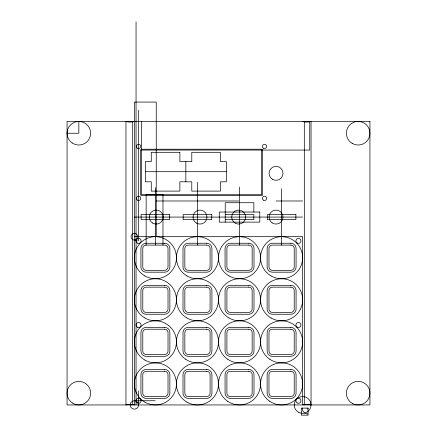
<?xml version="1.0" encoding="UTF-8"?>
<svg xmlns="http://www.w3.org/2000/svg" width="437" height="437" viewBox="0 0 437 437"><rect width="100%" height="100%" fill="white"/><g stroke="black" fill="none" stroke-linecap="round" stroke-linejoin="round"><path stroke-width="0.66" d="M67.063 133.236L78.84 133.236L78.84 121.459M141.479 150.06L309.746 150.06L309.746 121.459M145.319 171.708L226.35 171.708M156.244 200.987L238.689 200.987M276.047 200.987L302.633 200.987M225.23 214.556L253.837 214.556L253.837 219.603L225.23 219.603M134.367 217.08L302.633 217.08M134.367 236.679L302.633 236.679L302.633 404.946A14.678 14.678 0 0 1 311.046 404.946L311.046 121.459A14.678 14.678 0 0 1 302.633 121.459M134.367 240.05L137.731 240.05M146.149 245.097L164.656 245.097A3.365 3.365 0 0 1 168.021 248.462L168.021 266.969A3.365 3.365 0 0 1 164.656 270.334L146.149 270.334A3.365 3.365 0 0 1 142.784 266.969L142.784 248.462A3.365 3.365 0 0 1 146.149 245.097L146.149 194.618L162.974 194.618L162.974 245.097M134.367 400.74L155.222 400.74M304.316 121.459L304.316 404.946M281.597 188.746L281.597 245.097M261.632 150.06L261.632 194.716L141.479 194.716L141.479 121.459M253.837 212.032L253.837 202.724L225.23 202.724L225.23 222.127M239.531 187.063L239.531 245.097M197.469 182.202L197.469 245.097M185.834 161.614L185.834 181.803M156.244 236.679L156.244 102.072L134.367 102.072L134.367 404.946A14.678 14.678 0 0 0 125.954 404.946L125.954 121.459A14.678 14.678 0 0 0 134.367 121.459M155.403 187.626L155.403 245.097M138.573 110.211L138.573 240.891M138.573 390.907L138.573 404.946A4.206 4.206 0 0 1 132.264 408.59A4.206 4.206 0 0 1 132.264 401.303A4.206 4.206 0 0 1 138.573 404.946M136.049 21.85L136.049 404.946M132.684 121.459L132.684 404.946M308.036 408.939A0.841 0.841 0 0 1 307.195 408.098M308.036 413.986A5.889 5.889 0 0 1 302.147 408.098M369.937 121.459L67.063 121.459L67.063 404.946L369.937 404.946L369.937 121.459M261.632 149.219L141.479 149.219A0.841 0.841 0 0 0 140.638 150.06L140.638 194.716A0.841 0.841 0 0 0 141.479 195.558L261.632 195.558A0.841 0.841 0 0 0 262.473 194.716L262.473 150.06A0.841 0.841 0 0 0 261.632 149.219M179.875 152.305L151.273 152.305L151.273 161.614L145.319 161.614L145.319 181.803L151.273 181.803L151.273 191.111L179.875 191.111L179.875 181.803L191.788 181.803L191.788 191.111L220.395 191.111L220.395 181.803L226.35 181.803L226.35 161.614L220.395 161.614L220.395 152.305L191.788 152.305L191.788 161.614L179.875 161.614L179.875 152.305M259.791 212.032L219.276 212.032L219.276 222.127L259.791 222.127L259.791 212.032M169.703 214.556L141.102 214.556L141.102 219.603L169.703 219.603L169.703 214.556M211.77 214.556L183.163 214.556L183.163 219.603L211.77 219.603L211.77 214.556M295.898 214.556L267.297 214.556L267.297 219.603L295.898 219.603L295.898 214.556M164.656 243.245L146.149 243.245A5.217 5.217 0 0 0 140.933 248.462L140.933 266.969A5.217 5.217 0 0 0 146.149 272.185L164.656 272.185A5.217 5.217 0 0 0 169.873 266.969L169.873 248.462A5.217 5.217 0 0 0 164.656 243.245M206.723 243.245L188.21 243.245A5.217 5.217 0 0 0 182.999 248.462L182.999 266.969A5.217 5.217 0 0 0 188.21 272.185L206.723 272.185A5.217 5.217 0 0 0 211.94 266.969L211.94 248.462A5.217 5.217 0 0 0 206.723 243.245M248.79 243.245L230.277 243.245A5.217 5.217 0 0 0 225.06 248.462L225.06 266.969A5.217 5.217 0 0 0 230.277 272.185L248.79 272.185A5.217 5.217 0 0 0 254.001 266.969L254.001 248.462A5.217 5.217 0 0 0 248.79 243.245M290.851 243.245L272.344 243.245A5.217 5.217 0 0 0 267.127 248.462L267.127 266.969A5.217 5.217 0 0 0 272.344 272.185L290.851 272.185A5.217 5.217 0 0 0 296.067 266.969L296.067 248.462A5.217 5.217 0 0 0 290.851 243.245M206.723 245.097L188.21 245.097A3.365 3.365 0 0 0 184.846 248.462L184.846 266.969A3.365 3.365 0 0 0 188.21 270.334L206.723 270.334A3.365 3.365 0 0 0 210.088 266.969L210.088 248.462A3.365 3.365 0 0 0 206.723 245.097M248.79 245.097L230.277 245.097A3.365 3.365 0 0 0 226.912 248.462L226.912 266.969A3.365 3.365 0 0 0 230.277 270.334L248.79 270.334A3.365 3.365 0 0 0 252.154 266.969L252.154 248.462A3.365 3.365 0 0 0 248.79 245.097M290.851 245.097L272.344 245.097A3.365 3.365 0 0 0 268.979 248.462L268.979 266.969A3.365 3.365 0 0 0 272.344 270.334L290.851 270.334A3.365 3.365 0 0 0 294.216 266.969L294.216 248.462A3.365 3.365 0 0 0 290.851 245.097M164.656 285.312L146.149 285.312A5.217 5.217 0 0 0 140.933 290.529L140.933 309.035A5.217 5.217 0 0 0 146.149 314.252L164.656 314.252A5.217 5.217 0 0 0 169.873 309.035L169.873 290.529A5.217 5.217 0 0 0 164.656 285.312M206.723 285.312L188.21 285.312A5.217 5.217 0 0 0 182.999 290.529L182.999 309.035A5.217 5.217 0 0 0 188.21 314.252L206.723 314.252A5.217 5.217 0 0 0 211.94 309.035L211.94 290.529A5.217 5.217 0 0 0 206.723 285.312M248.79 285.312L230.277 285.312A5.217 5.217 0 0 0 225.06 290.529L225.06 309.035A5.217 5.217 0 0 0 230.277 314.252L248.79 314.252A5.217 5.217 0 0 0 254.001 309.035L254.001 290.529A5.217 5.217 0 0 0 248.79 285.312M290.851 285.312L272.344 285.312A5.217 5.217 0 0 0 267.127 290.529L267.127 309.035A5.217 5.217 0 0 0 272.344 314.252L290.851 314.252A5.217 5.217 0 0 0 296.067 309.035L296.067 290.529A5.217 5.217 0 0 0 290.851 285.312M164.656 287.158L146.149 287.158A3.365 3.365 0 0 0 142.784 290.529L142.784 309.035A3.365 3.365 0 0 0 146.149 312.4L164.656 312.4A3.365 3.365 0 0 0 168.021 309.035L168.021 290.529A3.365 3.365 0 0 0 164.656 287.158M206.723 287.158L188.21 287.158A3.365 3.365 0 0 0 184.846 290.529L184.846 309.035A3.365 3.365 0 0 0 188.21 312.4L206.723 312.4A3.365 3.365 0 0 0 210.088 309.035L210.088 290.529A3.365 3.365 0 0 0 206.723 287.158M248.79 287.158L230.277 287.158A3.365 3.365 0 0 0 226.912 290.529L226.912 309.035A3.365 3.365 0 0 0 230.277 312.4L248.79 312.4A3.365 3.365 0 0 0 252.154 309.035L252.154 290.529A3.365 3.365 0 0 0 248.79 287.158M290.851 287.158L272.344 287.158A3.365 3.365 0 0 0 268.979 290.529L268.979 309.035A3.365 3.365 0 0 0 272.344 312.4L290.851 312.4A3.365 3.365 0 0 0 294.216 309.035L294.216 290.529A3.365 3.365 0 0 0 290.851 287.158M164.656 327.373L146.149 327.373A5.217 5.217 0 0 0 140.933 332.59L140.933 351.102A5.217 5.217 0 0 0 146.149 356.319L164.656 356.319A5.217 5.217 0 0 0 169.873 351.102L169.873 332.59A5.217 5.217 0 0 0 164.656 327.373M206.723 327.373L188.21 327.373A5.217 5.217 0 0 0 182.999 332.59L182.999 351.102A5.217 5.217 0 0 0 188.21 356.319L206.723 356.319A5.217 5.217 0 0 0 211.94 351.102L211.94 332.59A5.217 5.217 0 0 0 206.723 327.373M248.79 327.373L230.277 327.373A5.217 5.217 0 0 0 225.06 332.59L225.06 351.102A5.217 5.217 0 0 0 230.277 356.319L248.79 356.319A5.217 5.217 0 0 0 254.001 351.102L254.001 332.59A5.217 5.217 0 0 0 248.79 327.373M290.851 327.373L272.344 327.373A5.217 5.217 0 0 0 267.127 332.59L267.127 351.102A5.217 5.217 0 0 0 272.344 356.319L290.851 356.319A5.217 5.217 0 0 0 296.067 351.102L296.067 332.59A5.217 5.217 0 0 0 290.851 327.373M164.656 329.225L146.149 329.225A3.365 3.365 0 0 0 142.784 332.59L142.784 351.102A3.365 3.365 0 0 0 146.149 354.467L164.656 354.467A3.365 3.365 0 0 0 168.021 351.102L168.021 332.59A3.365 3.365 0 0 0 164.656 329.225M206.723 329.225L188.21 329.225A3.365 3.365 0 0 0 184.846 332.59L184.846 351.102A3.365 3.365 0 0 0 188.21 354.467L206.723 354.467A3.365 3.365 0 0 0 210.088 351.102L210.088 332.59A3.365 3.365 0 0 0 206.723 329.225M248.79 329.225L230.277 329.225A3.365 3.365 0 0 0 226.912 332.59L226.912 351.102A3.365 3.365 0 0 0 230.277 354.467L248.79 354.467A3.365 3.365 0 0 0 252.154 351.102L252.154 332.59A3.365 3.365 0 0 0 248.79 329.225M290.851 329.225L272.344 329.225A3.365 3.365 0 0 0 268.979 332.59L268.979 351.102A3.365 3.365 0 0 0 272.344 354.467L290.851 354.467A3.365 3.365 0 0 0 294.216 351.102L294.216 332.59A3.365 3.365 0 0 0 290.851 329.225M164.656 369.44L146.149 369.44A5.217 5.217 0 0 0 140.933 374.656L140.933 393.163A5.217 5.217 0 0 0 146.149 398.38L164.656 398.38A5.217 5.217 0 0 0 169.873 393.163L169.873 374.656A5.217 5.217 0 0 0 164.656 369.44M206.723 369.44L188.21 369.44A5.217 5.217 0 0 0 182.999 374.656L182.999 393.163A5.217 5.217 0 0 0 188.21 398.38L206.723 398.38A5.217 5.217 0 0 0 211.94 393.163L211.94 374.656A5.217 5.217 0 0 0 206.723 369.44M248.79 369.44L230.277 369.44A5.217 5.217 0 0 0 225.06 374.656L225.06 393.163A5.217 5.217 0 0 0 230.277 398.38L248.79 398.38A5.217 5.217 0 0 0 254.001 393.163L254.001 374.656A5.217 5.217 0 0 0 248.79 369.44M290.851 369.44L272.344 369.44A5.217 5.217 0 0 0 267.127 374.656L267.127 393.163A5.217 5.217 0 0 0 272.344 398.38L290.851 398.38A5.217 5.217 0 0 0 296.067 393.163L296.067 374.656A5.217 5.217 0 0 0 290.851 369.44M164.656 371.292L146.149 371.292A3.365 3.365 0 0 0 142.784 374.656L142.784 393.163A3.365 3.365 0 0 0 146.149 396.534L164.656 396.534A3.365 3.365 0 0 0 168.021 393.163L168.021 374.656A3.365 3.365 0 0 0 164.656 371.292M206.723 371.292L188.21 371.292A3.365 3.365 0 0 0 184.846 374.656L184.846 393.163A3.365 3.365 0 0 0 188.21 396.534L206.723 396.534A3.365 3.365 0 0 0 210.088 393.163L210.088 374.656A3.365 3.365 0 0 0 206.723 371.292M248.79 371.292L230.277 371.292A3.365 3.365 0 0 0 226.912 374.656L226.912 393.163A3.365 3.365 0 0 0 230.277 396.534L248.79 396.534A3.365 3.365 0 0 0 252.154 393.163L252.154 374.656A3.365 3.365 0 0 0 248.79 371.292M290.851 371.292L272.344 371.292A3.365 3.365 0 0 0 268.979 374.656L268.979 393.163A3.365 3.365 0 0 0 272.344 396.534L290.851 396.534A3.365 3.365 0 0 0 294.216 393.163L294.216 374.656A3.365 3.365 0 0 0 290.851 371.292M308.036 408.098L301.312 408.098L301.312 415.15L308.036 415.15L308.036 408.098M137.311 243.076A2.524 2.524 0 0 0 141.102 240.891A2.524 2.524 0 0 0 137.311 238.7A2.524 2.524 0 0 0 137.311 243.076M272.557 179.378A6.981 6.981 0 0 0 283.029 173.331A6.981 6.981 0 0 0 272.557 167.284A6.981 6.981 0 0 0 272.557 179.378M272.131 222.865A6.981 6.981 0 0 0 283.012 217.577A6.981 6.981 0 0 0 272.994 210.798A6.981 6.981 0 0 0 272.131 222.865M235.199 223.127A6.981 6.981 0 0 0 245.676 217.08A6.981 6.981 0 0 0 235.199 211.033A6.981 6.981 0 0 0 235.199 223.127M196.497 223.127A6.981 6.981 0 0 0 206.974 217.08A6.981 6.981 0 0 0 196.497 211.033A6.981 6.981 0 0 0 196.497 223.127M152.753 223.127A6.981 6.981 0 0 0 163.225 217.08A6.981 6.981 0 0 0 152.753 211.033A6.981 6.981 0 0 0 152.753 223.127M144.887 402.127A21.031 21.031 0 0 0 176.433 383.91A21.031 21.031 0 0 0 144.887 365.698A21.031 21.031 0 0 0 144.887 402.127M186.949 402.127A21.031 21.031 0 0 0 218.5 383.91A21.031 21.031 0 0 0 186.949 365.698A21.031 21.031 0 0 0 186.949 402.127M144.887 360.061A21.031 21.031 0 0 0 176.433 341.843A21.031 21.031 0 0 0 144.887 323.631A21.031 21.031 0 0 0 144.887 360.061M227.743 401.33A21.031 21.031 0 0 0 260.512 385.412A21.031 21.031 0 0 0 230.343 364.993A21.031 21.031 0 0 0 227.743 401.33M185.676 359.263A21.031 21.031 0 0 0 218.445 343.345A21.031 21.031 0 0 0 188.276 322.927A21.031 21.031 0 0 0 185.676 359.263M269.809 401.33A21.031 21.031 0 0 0 302.579 385.412A21.031 21.031 0 0 0 272.409 364.993A21.031 21.031 0 0 0 269.809 401.33M227.743 359.263A21.031 21.031 0 0 0 260.512 343.345A21.031 21.031 0 0 0 230.343 322.927A21.031 21.031 0 0 0 227.743 359.263M269.809 359.263A21.031 21.031 0 0 0 302.579 343.345A21.031 21.031 0 0 0 272.409 322.927A21.031 21.031 0 0 0 269.809 359.263M144.887 317.994A21.031 21.031 0 0 0 176.433 299.782A21.031 21.031 0 0 0 144.887 281.565A21.031 21.031 0 0 0 144.887 317.994M186.949 317.994A21.031 21.031 0 0 0 218.5 299.782A21.031 21.031 0 0 0 186.949 281.565A21.031 21.031 0 0 0 186.949 317.994M229.015 317.994A21.031 21.031 0 0 0 260.567 299.782A21.031 21.031 0 0 0 229.015 281.565A21.031 21.031 0 0 0 229.015 317.994M271.082 317.994A21.031 21.031 0 0 0 302.633 299.782A21.031 21.031 0 0 0 271.082 281.565A21.031 21.031 0 0 0 271.082 317.994M144.887 275.927A21.031 21.031 0 0 0 176.433 257.715A21.031 21.031 0 0 0 144.887 239.498A21.031 21.031 0 0 0 144.887 275.927M186.949 275.927A21.031 21.031 0 0 0 218.5 257.715A21.031 21.031 0 0 0 186.949 239.498A21.031 21.031 0 0 0 186.949 275.927M229.015 275.927A21.031 21.031 0 0 0 260.567 257.715A21.031 21.031 0 0 0 229.015 239.498A21.031 21.031 0 0 0 229.015 275.927M271.082 275.927A21.031 21.031 0 0 0 302.633 257.715A21.031 21.031 0 0 0 271.082 239.498A21.031 21.031 0 0 0 271.082 275.927M132.482 239.471A3.365 3.365 0 0 0 137.726 236.92A3.365 3.365 0 0 0 132.897 233.653A3.365 3.365 0 0 0 132.482 239.471M137.311 402.925A2.524 2.524 0 0 0 141.102 400.74A2.524 2.524 0 0 0 137.311 398.549A2.524 2.524 0 0 0 137.311 402.925M137.311 327.204A2.524 2.524 0 0 0 141.102 325.019A2.524 2.524 0 0 0 137.311 322.834A2.524 2.524 0 0 0 137.311 327.204M297.013 327.111A2.524 2.524 0 0 0 300.94 325.199A2.524 2.524 0 0 0 297.324 322.752A2.524 2.524 0 0 0 297.013 327.111M297.013 242.977A2.524 2.524 0 0 0 300.94 241.071A2.524 2.524 0 0 0 297.324 238.618A2.524 2.524 0 0 0 297.013 242.977M297.165 402.925A2.524 2.524 0 0 0 300.951 400.74A2.524 2.524 0 0 0 297.165 398.549A2.524 2.524 0 0 0 297.165 402.925M263.336 200.124A2.136 2.136 0 0 0 266.668 198.507A2.136 2.136 0 0 0 263.604 196.432A2.136 2.136 0 0 0 263.336 200.124M263.374 148.219A2.136 2.136 0 0 0 266.668 146.537A2.136 2.136 0 0 0 263.566 144.527A2.136 2.136 0 0 0 263.374 148.219M137.387 148.203A2.136 2.136 0 0 0 140.709 146.564A2.136 2.136 0 0 0 137.628 144.51A2.136 2.136 0 0 0 137.387 148.203M137.404 200.141A2.136 2.136 0 0 0 140.709 198.474A2.136 2.136 0 0 0 137.611 196.442A2.136 2.136 0 0 0 137.404 200.141M298.427 412.233A8.412 8.412 0 0 0 311.046 404.946A8.412 8.412 0 0 0 298.427 397.659A8.412 8.412 0 0 0 298.427 412.233M72.242 142.992A11.777 11.777 0 0 0 90.59 134.077A11.777 11.777 0 0 0 73.695 122.644A11.777 11.777 0 0 0 72.242 142.992M72.242 402.919A11.777 11.777 0 0 0 90.59 394.005A11.777 11.777 0 0 0 73.695 382.572A11.777 11.777 0 0 0 72.242 402.919M352.271 403.367A11.777 11.777 0 0 0 369.937 393.163A11.777 11.777 0 0 0 352.271 382.965A11.777 11.777 0 0 0 352.271 403.367M352.271 143.434A11.777 11.777 0 0 0 369.937 133.236A11.777 11.777 0 0 0 352.271 123.037A11.777 11.777 0 0 0 352.271 143.434"/></g></svg>
